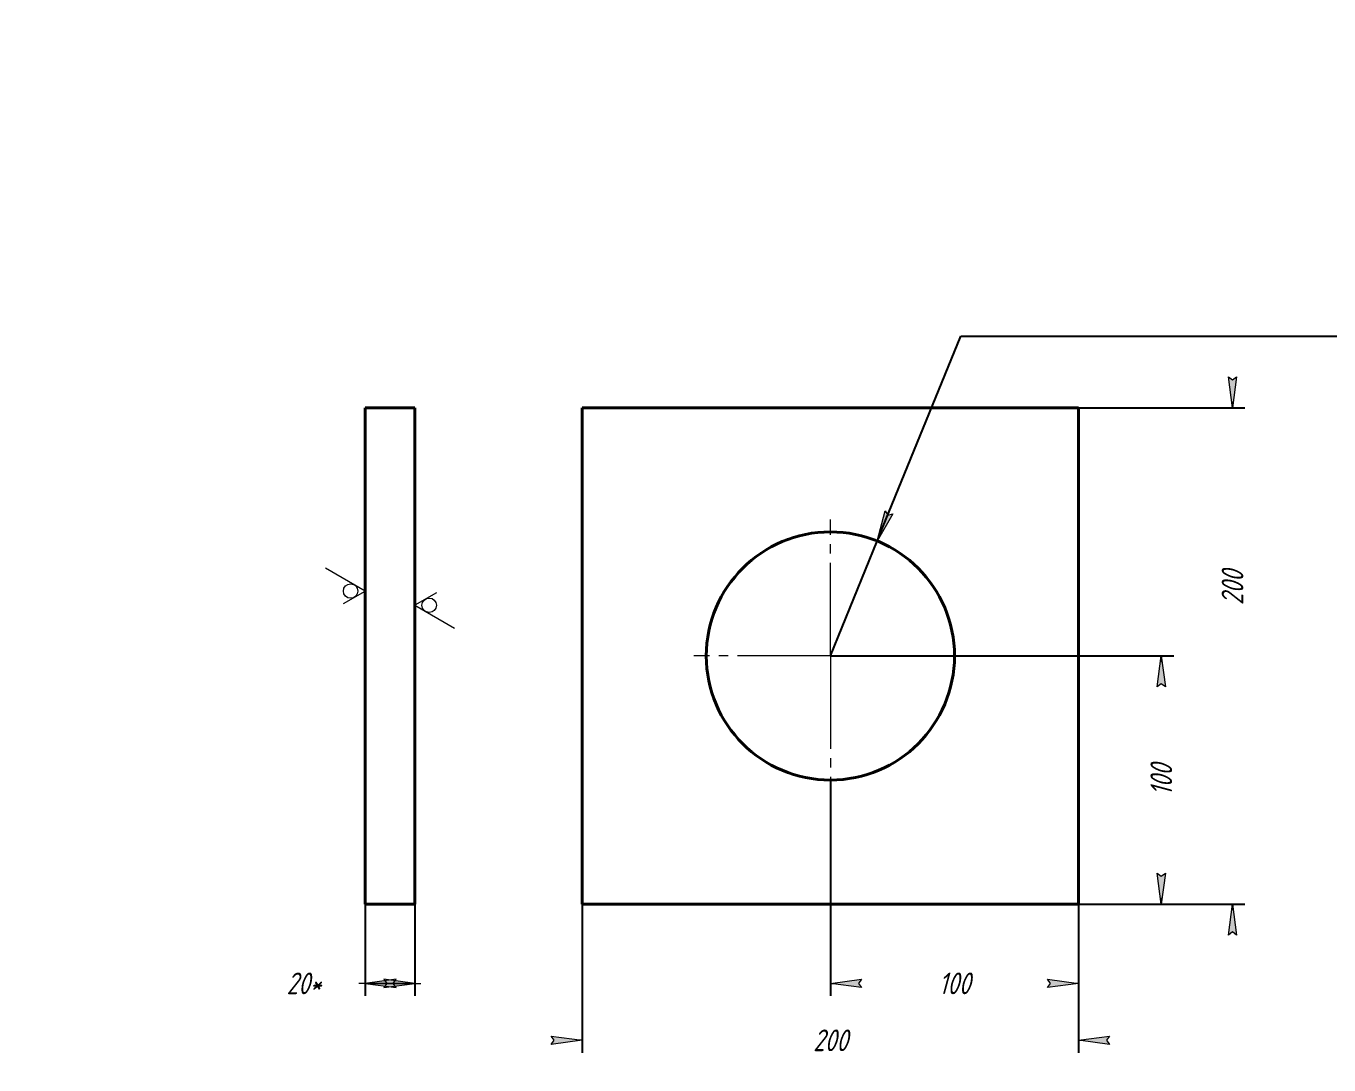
# Model space of a CAD drawing. Header units: millimetres. Extents: x 0 to 210, y 0 to 297.
# Drawn here: x 0 to 210, y 129.5 to 297 of the extents above; entities that cross this region are included whole.
import ezdxf

# ---------------------------------------------------------------- set-up
doc = ezdxf.new("R2010")
doc.units = ezdxf.units.MM
for name, pattern in [('K5LT_AXLED', [19.5, 15, -1.5, 1.5, -1.5]), ('K5LT_BASIC', [0]), ('K5LT_THIN', [0])]:
    doc.linetypes.add(name, pattern=pattern)
doc.layers.add('Системный слой', color=7, linetype='Continuous')
doc.styles.add('KDIMTEXTSTYLE', font='GOST_AU.SHX', dxfattribs={"width": 0.96, "oblique": 15, "height": 5})
doc.dimstyles.new('KDIMSTYLE (0.40)', dxfattribs={"dimtxt": 5, "dimasz": 1, "dimexe": 2, "dimexo": 0.0625, "dimgap": 1, "dimtad": 1, "dimlfac": 2.5, "dimtxsty": 'KDIMTEXTSTYLE', "dimsah": 1, "dimcen": 0.09, "dimdle": 1, "dimadec": 0, "dimazin": 0, "dimtfac": 0.667, "dimtmove": 0, "dimatfit": 3, "dimfxl": 1, "dimtvp": 1, "dimtolj": 1, "dimtzin": 0, "dimarcsym": 0})

# ---------------------------------------------------------------- blocks, each defined once
blk = doc.blocks.new('KDIMARROW_02')
at = {"layer": 'Системный слой'}
blk.add_hatch(color=0, dxfattribs=at).paths.add_polyline_path([(4.5, -5.51091059616309e-16), (5, 0.6582624912261956), (0, 0), (5, -0.658262491226197)])
at = {"layer": 'Системный слой', "color": 0, "linetype": 'K5LT_THIN', "lineweight": 18}
for p, q in [((0, 0), (-1, 0)), ((5, 0.6582624912261956), (0, 0)), ((0, 0), (5, -0.658262491226197)), ((0, 0), (7, -8.572527594031472e-16)), ((4.5, -5.51091059616309e-16), (5, 0.6582624912261956)), ((5, -0.658262491226197), (4.5, -5.51091059616309e-16))]:
    blk.add_line(p, q, dxfattribs=at)
blk = doc.blocks.new('U0')
at = {"layer": 'Системный слой', "color": 7, "linetype": 'K5LT_THIN', "lineweight": 18}
for p, q in [((66.14717032734197, 205.6447407571128), (62.64717032734197, 203.6240157571128)), ((62.64717032734197, 203.6240157571128), (69.04892032734196, 199.9279653946128))]:
    blk.add_line(p, q, dxfattribs=at)
blk.add_arc((64.9805036606753, 203.6240157571128), 1.166666666666667, 0, 359.999994270422, dxfattribs=at)
blk = doc.blocks.new('U1')
at = {"layer": 'Системный слой', "color": 7, "linetype": 'K5LT_THIN', "lineweight": 18}
for p, q in [((54.64717032734197, 205.9195400879677), (48.24542032734197, 209.6155904504677)), ((51.14717032734197, 203.8988150879677), (54.64717032734197, 205.9195400879677))]:
    blk.add_line(p, q, dxfattribs=at)
blk.add_arc((52.31383699400863, 205.9195400879677), 1.166666666666667, 0, 359.999994270422, dxfattribs=at)
blk = doc.blocks.new('U2')
at = {"layer": 'Системный слой', "color": 30, "linetype": 'K5LT_AXLED', "lineweight": 18, "true_color": 0xff8000}
for q in [(129.647170327342, 217.4494956096627), (107.647170327342, 195.4494956096627), (151.647170327342, 195.4494956096627), (129.647170327342, 173.4494956096627)]:
    blk.add_line((129.647170327342, 195.4494956096627), q, dxfattribs=at)
blk = doc.blocks.new('KDIMARROW_01')
at = {"layer": 'Системный слой'}
blk.add_hatch(color=0, dxfattribs=at).paths.add_polyline_path([(-5, -0.6582624912261956), (0, 0), (-5, 0.658262491226197), (-4.5, 5.51091059616309e-16)])
at = {"layer": 'Системный слой', "color": 0, "linetype": 'K5LT_THIN', "lineweight": 18}
for p, q in [((-4.5, 5.51091059616309e-16), (-5, 0.658262491226197)), ((-5, 0.658262491226197), (0, 0)), ((0, 0), (-5, -0.6582624912261956)), ((-5, -0.6582624912261956), (-4.5, 5.51091059616309e-16)), ((0, 0), (-1, 0))]:
    blk.add_line(p, q, dxfattribs=at)

msp = doc.modelspace()

# ---------------------------------------------------------------- linework, layer by layer
at = {"layer": 'Системный слой', "color": 150, "linetype": 'K5LT_BASIC', "lineweight": 40, "true_color": 0x0080ff}
for p, q in [((54.64717032734196, 235.4494956096627), (54.64717032734197, 155.4494956096627)), ((54.64717032734196, 235.4494956096627), (62.64717032734197, 235.4494956096627)), ((62.64717032734197, 235.4494956096627), (62.64717032734197, 155.4494956096627)), ((89.64717032734197, 155.4494956096627), (89.64717032734195, 235.4494956096627)), ((89.64717032734195, 235.4494956096627), (169.647170327342, 235.4494956096627)), ((169.647170327342, 235.4494956096627), (169.647170327342, 155.4494956096627)), ((54.64717032734197, 155.4494956096627), (62.64717032734197, 155.4494956096627)), ((169.647170327342, 155.4494956096627), (89.64717032734197, 155.4494956096627))]:
    msp.add_line(p, q, dxfattribs=at)
msp.add_circle((129.647170327342, 195.4494956096627), 20, dxfattribs=at)

# ---------------------------------------------------------------- block references
at = {"layer": 'Системный слой'}
for name in ['U2', 'U1', 'U0']:
    msp.add_blockref(name, (0, 0), dxfattribs=at)

# ---------------------------------------------------------------- dimensions: what is measured, and where the dimension line sits
at = {"layer": 'Системный слой', "color": 7}
msp.add_diameter_dim(center=(129.647170327342, 195.44949560966273), radius=19.99999999999999, location=(150.6471703273419, 246.9941198939269), dimstyle='KDIMSTYLE (0.40)', override={"dimtih": 1, "dimtoh": 1, "dimpost": '\\H3.5;\\W0.965;\\Q15;\\Q15;(\\H3.5;\\W0.965;\\Q15;∅<>\\H3.5;\\W0.965;\\Q15;\\Q15;H12\\H3.5;\\W0.965;\\Q15;\\Q15;)', "dimblk1": 'KDIMARROW_01', "dimblk2": 'KDIMARROW_01', "dimclrt": 7, "dimtmove": 1, "dimatfit": 2, "dimtolj": 1}, dxfattribs=at).render()
for base, p1, p2, location in [((194.4544542179909, 155.4494956096627), (169.647170327342, 235.4494956096627), (169.647170327342, 155.4494956096627), (194.4544542179909, 206.4494956096627)), ((182.9768325637165, 195.4494956096627), (169.647170327342, 155.4494956096627), (129.647170327342, 195.4494956096627), (182.9768325637165, 175.4494956096627))]:
    msp.add_linear_dim(base=base, p1=p1, p2=p2, angle=90, location=location, dimstyle='KDIMSTYLE (0.40)', override={"dimexo": 0, "dimpost": '\\H3.5;\\W0.965;\\Q15;<>', "dimblk1": 'KDIMARROW_01', "dimblk2": 'KDIMARROW_01', "dimse1": 0, "dimse2": 0, "dimclrt": 7, "dimtolj": 1}, dxfattribs=at).render()
for base, p1, p2, location, override in [((169.647170327342, 142.6650918599664), (129.6471703273419, 175.4494956096627), (169.647170327342, 155.4494956096627), (149.6471703273419, 142.6650918599664), {"dimexo": 0, "dimpost": '\\H3.5;\\W0.965;\\Q15;<>', "dimblk1": 'KDIMARROW_01', "dimblk2": 'KDIMARROW_01', "dimse1": 0, "dimse2": 0, "dimclrt": 7, "dimtolj": 1}), ((54.64717032734197, 142.6650918599664), (62.64717032734197, 155.4494956096627), (54.64717032734197, 155.4494956096627), (44.7753269511823, 142.6650918599664), {"dimexo": 0, "dimpost": '\\H3.5;\\W0.965;\\Q15;<>\\H3.5;\\W0.965;\\Q15;\\Q15;*', "dimblk1": 'KDIMARROW_02', "dimblk2": 'KDIMARROW_02', "dimse1": 0, "dimse2": 0, "dimclrt": 7, "dimtolj": 1}), ((89.64717032734197, 133.4829945365469), (169.647170327342, 155.4494956096627), (89.64717032734197, 155.4494956096627), (129.647170327342, 133.4829945365469), {"dimexo": 0, "dimpost": '\\H3.5;\\W0.965;\\Q15;<>', "dimblk1": 'KDIMARROW_01', "dimblk2": 'KDIMARROW_01', "dimse1": 0, "dimse2": 0, "dimclrt": 7, "dimtolj": 1})]:
    msp.add_linear_dim(base=base, p1=p1, p2=p2, location=location, dimstyle='KDIMSTYLE (0.40)', override=override, dxfattribs=at).render()

doc.saveas('drawing.dxf')
